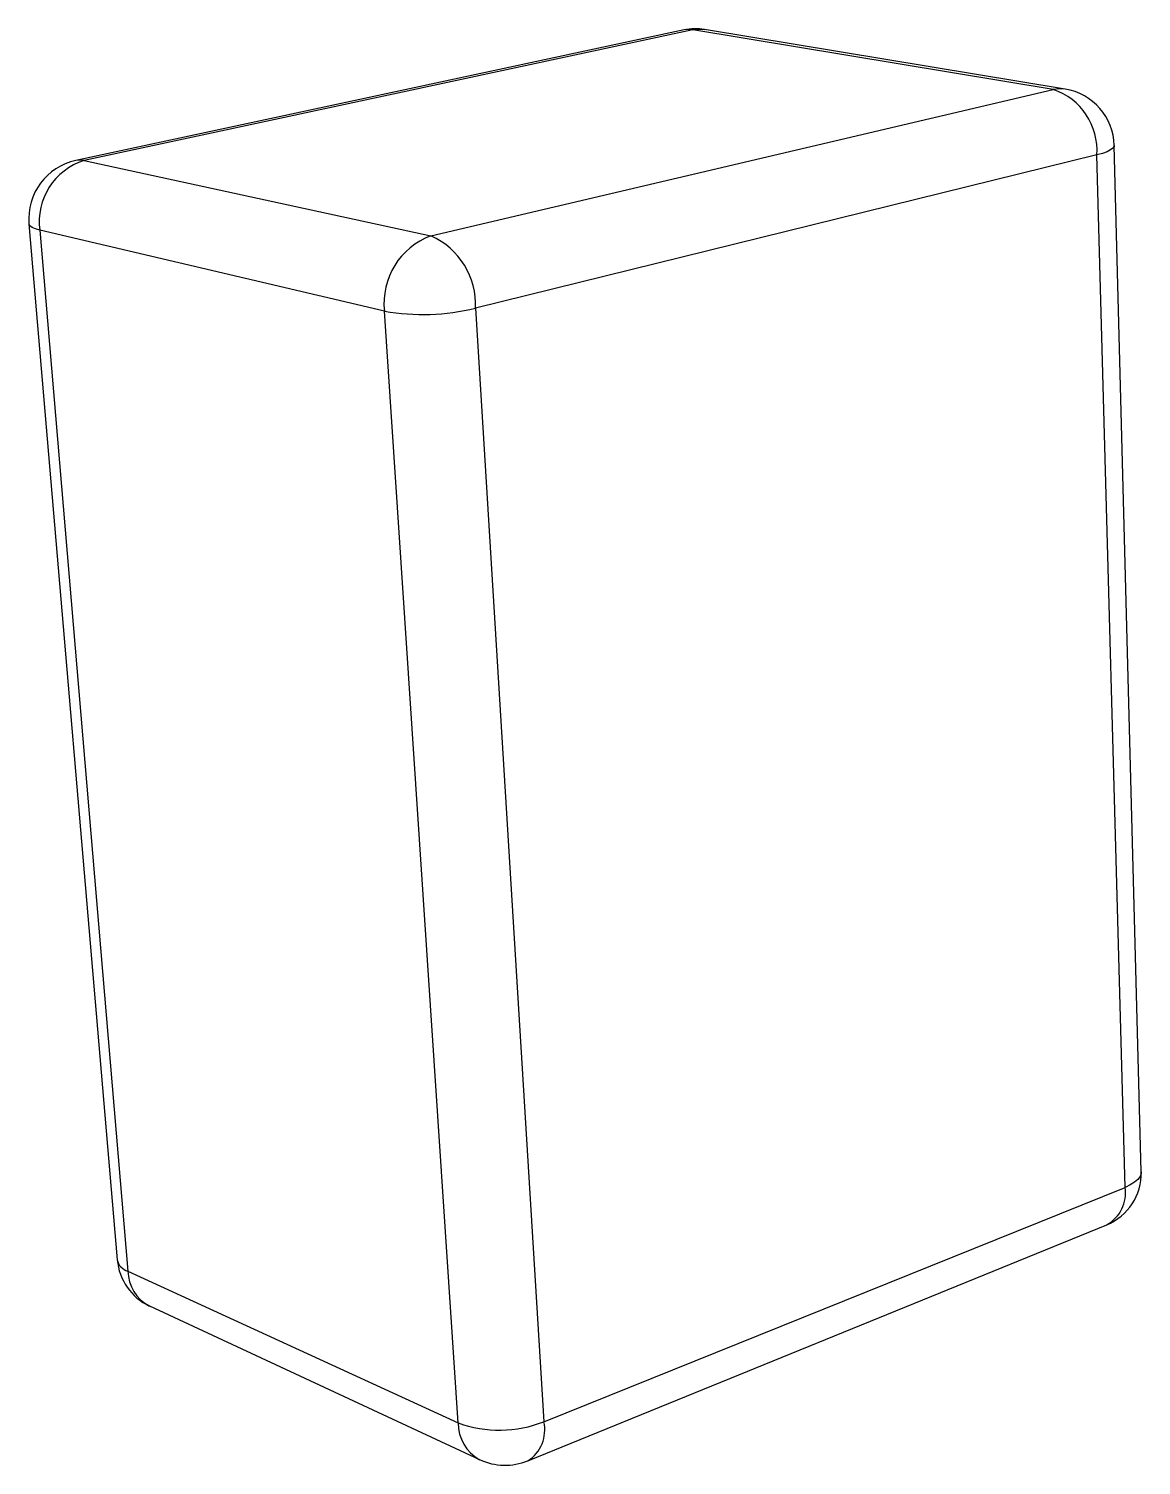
# Model space of a CAD drawing. Header units: millimetres. Extents: x -17.1 to 15.9, y -22.4 to 20.3.
import ezdxf

# ---------------------------------------------------------------- set-up
doc = ezdxf.new("R2010")
doc.units = ezdxf.units.MM

msp = doc.modelspace()

# ---------------------------------------------------------------- linework, layer by layer
at = {"color": 7, "linetype": 'Continuous', "lineweight": 25}
for p, q in [((2.355, 20.303), (-15.714, 16.423)), ((2.615, 20.308), (-15.467, 16.421)), ((13.322, 18.534), (2.615, 20.308)), ((13.674, 18.547), (2.962, 20.318)), ((-5.164, 14.182), (13.322, 18.534)), ((15.935, -13.639), (15.132, 16.87)), ((-15.467, 16.421), (-5.164, 14.182)), ((14.618, 16.588), (-3.838, 12.033)), ((15.456, -14.099), (14.618, 16.588)), ((-17.104, 14.541), (-14.483, -16.25)), ((-6.546, 11.945), (-16.783, 14.352)), ((-16.783, 14.352), (-14.166, -16.586)), ((-3.838, 12.033), (-1.81, -21.063)), ((-4.357, -21.1), (-6.546, 11.945)), ((-1.81, -21.063), (15.456, -14.099)), ((-2.288, -22.225), (14.911, -15.21)), ((-14.166, -16.586), (-4.357, -21.1)), ((-13.524, -17.624), (-3.719, -22.191))]:
    msp.add_line(p, q, dxfattribs=at)
at = {"color": 8, "linetype": 'Continuous', "lineweight": 25, "flags": 128}
for points in [[(2.615, 20.308), (2.462, 20.317), (2.355, 20.303)], [(2.615, 20.308), (2.791, 20.33), (2.962, 20.318)], [(13.674, 18.547), (13.501, 18.558), (13.322, 18.534)], [(15.132, 16.87), (15.128, 16.843), (15.093, 16.789), (15.023, 16.736), (14.919, 16.684), (14.783, 16.634), (14.618, 16.588)], [(-15.467, 16.421), (-15.613, 16.435), (-15.714, 16.423)], [(-16.783, 14.352), (-16.914, 14.39), (-17.012, 14.433), (-17.076, 14.482), (-17.103, 14.534), (-17.104, 14.541)], [(15.935, -13.639), (15.932, -13.685), (15.901, -13.775), (15.835, -13.863), (15.738, -13.948), (15.611, -14.027), (15.456, -14.099)]]:
    msp.add_lwpolyline(points, dxfattribs=at)
at = {"color": 7, "linetype": 'Continuous', "lineweight": 25}
for centre, radius, start, end in [((2.697, 18.712), 1.628, 80.6162, 102.1242), ((12.705, 16.718), 1.917, 356.1108, 71.2397), ((13.389, 16.827), 1.743, 1.3919, 80.5984), ((-15.343, 14.694), 1.768, 102.1147, 184.9687), ((-14.905, 14.611), 1.895, 107.2422, 187.8523), ((-4.426, 12.181), 2.133, 110.2374, 186.3487), ((-6.079, 12.134), 2.243, 357.4331, 65.9153), ((-5.405, 18.505), 6.658, 260.1365, 283.6106), ((14.288, -13.685), 1.648, 292.2038, 1.5842), ((-12.818, -16.111), 1.67, 184.7897, 244.9899), ((-3.132, -17.729), 3.586, 250.0325, 291.6307), ((-2.964, -20.57), 1.788, 245.0323, 292.216)]:
    msp.add_arc(centre, radius, start, end, dxfattribs=at)
at = {"color": 8, "linetype": 'Continuous', "lineweight": 25}
for centre, radius, start, end in [((14.391, -14.266), 1.078, 298.8376, 8.9492), ((-14.053, -16.162), 0.439, 191.6263, 255.0937), ((-12.981, -16.571), 1.185, 180.7062, 242.6887), ((-3.106, -21.101), 1.251, 179.9706, 240.6667), ((-2.865, -21.309), 1.083, 302.17, 13.1092)]:
    msp.add_arc(centre, radius, start, end, dxfattribs=at)

doc.saveas('drawing.dxf')
